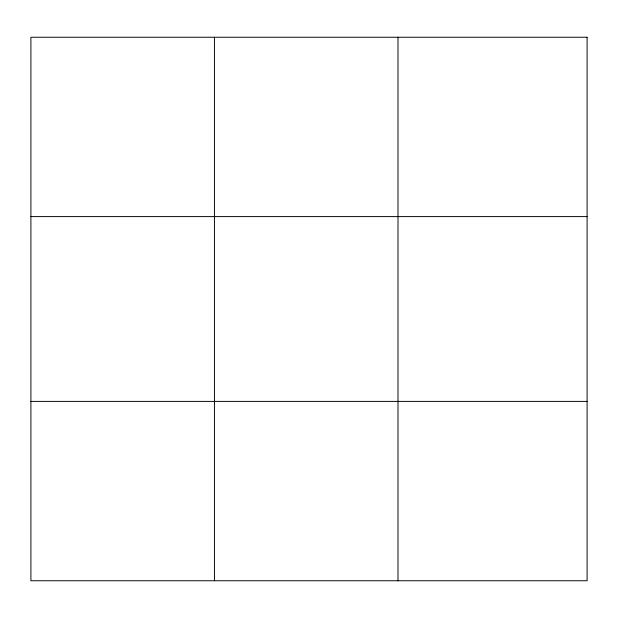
<?xml version="1.0" encoding="UTF-8"?>
<svg xmlns="http://www.w3.org/2000/svg" width="618" height="618" viewBox="0 0 618 618"><rect width="100%" height="100%" fill="white"/><g stroke="black" fill="none" stroke-linecap="round" stroke-linejoin="round"><path stroke-width="0.93" d="M214.446 580.75L214.446 37.25M397.992 580.75L397.992 37.25M30.9 216.601L587.1 216.601M30.9 401.399L587.1 401.399M587.1 37.25L587.1 580.75L30.9 580.75L30.9 37.25L587.1 37.25"/></g></svg>
